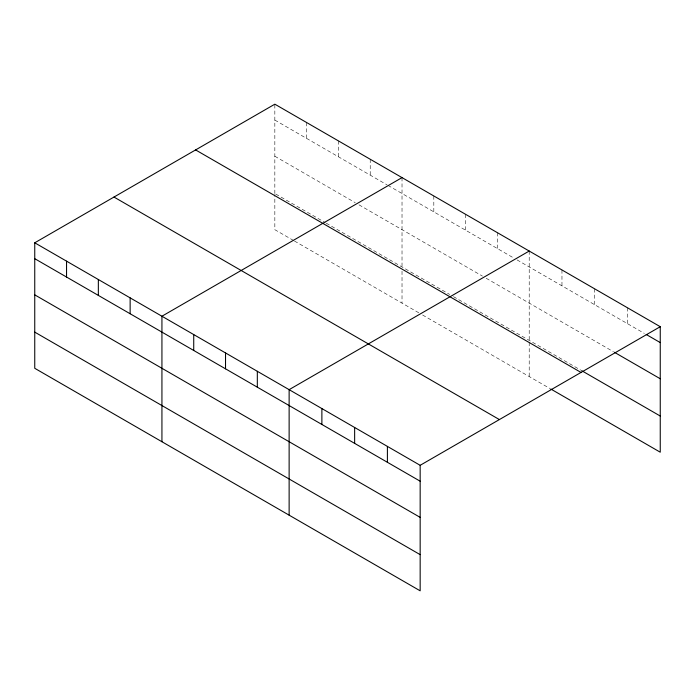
<?xml version="1.0" encoding="UTF-8"?>
<svg xmlns="http://www.w3.org/2000/svg" width="695" height="695" viewBox="0 0 695 695"><rect width="100%" height="100%" fill="white"/><g stroke="black" fill="none" stroke-linecap="round" stroke-linejoin="round"><path stroke-width="0.52" stroke-dasharray="3.48 2.61" d="M274.838 193.514L274.838 104.181M274.838 120.07L387.054 184.861M387.992 185.4L513.31 257.749M517.054 259.913L644.334 333.4M274.838 156.245L355.258 202.679M359.002 204.834L482.452 276.106M486.187 278.269L613.45 351.74M275.767 194.053L325.338 222.669M326.268 223.208L449.717 294.48M453.461 296.643L580.69 370.096M293.542 240.487L274.838 229.689L274.838 194.574M294.471 241.026L418.859 312.837M422.595 315L549.797 388.435M627.489 307.789L627.489 323.67M594.729 288.877L594.729 304.757M561.968 269.955L561.968 285.845M529.208 251.043L529.208 376.551M497.411 232.686L497.411 248.575M465.615 214.329L465.615 230.219M433.819 195.973L433.819 211.853M402.023 177.616L402.023 266.941M402.023 271.198L402.023 303.116M370.227 159.259L370.227 175.14M338.43 140.903L338.43 156.783M306.634 122.537L306.634 138.427"/><path stroke-width="1.04" d="M34.75 242.798L420.162 465.311L420.162 590.82L34.75 368.298L34.75 242.798L274.838 104.181L660.25 326.702L660.25 452.202L550.735 388.983M402.023 177.616L161.935 316.225L161.935 441.733M529.208 251.043L289.129 389.652L289.129 515.16M420.162 465.311L660.25 326.702M646.211 334.477L660.25 342.583M614.389 352.278L660.25 378.758M581.628 370.635L660.25 416.036M195.608 149.92L581.02 372.442M113.98 197.05L499.392 419.572M34.75 258.679L420.162 481.201M34.75 294.854L420.162 517.375M34.75 332.123L420.162 554.645M387.402 446.399L387.402 462.288M354.641 427.486L354.641 443.367M321.881 408.573L321.881 424.454M257.324 371.295L257.324 387.185M225.528 352.938L225.528 368.828M193.731 334.582L193.731 350.471M130.139 297.868L130.139 313.758M98.343 279.512L98.343 295.392M66.546 261.155L66.546 277.036"/></g></svg>
